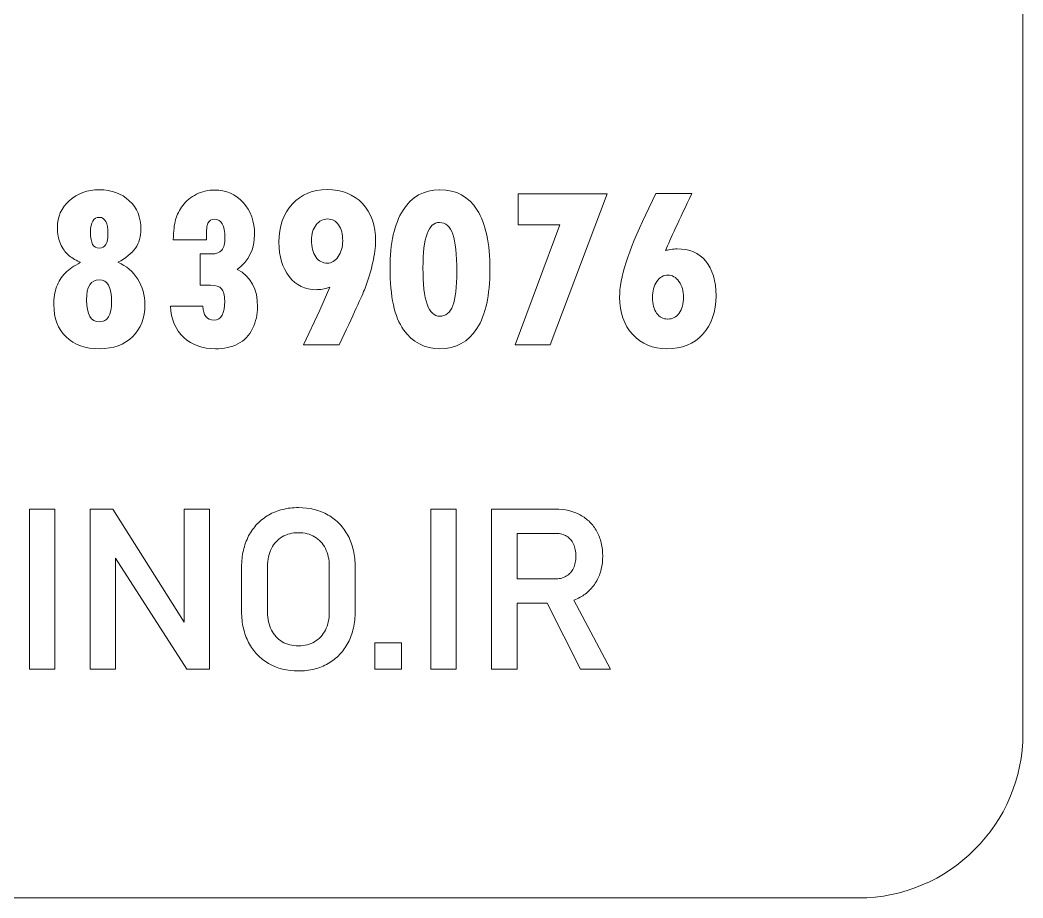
# Model space of a CAD drawing. Header units: millimetres. Extents: x -65 to 65, y -75 to 75.
# Drawn here: x 4.1 to 65, y -75 to -21.7 of the extents above; entities that cross this region are included whole.
import ezdxf

# ---------------------------------------------------------------- set-up
doc = ezdxf.new("R2010")
doc.units = ezdxf.units.MM
doc.header["$MEASUREMENT"] = 0
doc.layers.add('Layer 1', color=7, linetype='Continuous')

msp = doc.modelspace()

# ---------------------------------------------------------------- linework, layer by layer
at = {"layer": 'Layer 1', "color": 250, "lineweight": 18}
for points, knots in [([(-55, 75), (-55, 75), (55, 75), (55, 75), (60.5078, 75), (65, 70.5078), (65, 65), (65, 65), (65, -65), (65, -65), (65, -70.5078), (60.5078, -75), (55, -75), (55, -75), (-55, -75), (-55, -75), (-60.5078, -75), (-65, -70.5078), (-65, -65), (-65, -65), (-65, 65), (-65, 65), (-65, 70.5078), (-60.5078, 75), (-55, 75)], [0, 0, 0, 0, 0.125, 0.125, 0.125, 0.25, 0.25, 0.25, 0.375, 0.375, 0.375, 0.5, 0.5, 0.5, 0.625, 0.625, 0.625, 0.75, 0.75, 0.75, 0.875, 0.875, 0.875, 1, 1, 1, 1]), ([(10.0064, -36.3731), (10.5283, -36.5971), (10.9327, -36.9393), (11.2208, -37.3971), (11.507, -37.8561), (11.6504, -38.3742), (11.6504, -38.951), (11.6504, -39.7627), (11.4003, -40.412), (10.9001, -40.897), (10.4004, -41.3825), (9.7313, -41.6258), (8.893, -41.6258), (8.0354, -41.6258), (7.359, -41.3844), (6.8612, -40.9035), (6.3634, -40.4223), (6.1144, -39.7719), (6.1144, -38.951), (6.1144, -38.7451), (6.1288, -38.5515), (6.1557, -38.3707), (6.1837, -38.1895), (6.226, -38.0198), (6.2831, -37.862), (6.3401, -37.7037), (6.4131, -37.5544), (6.5, -37.4145), (6.5872, -37.2744), (6.6901, -37.1454), (6.8069, -37.0256), (6.9239, -36.9067), (7.0605, -36.7954), (7.2186, -36.693), (7.3769, -36.5895), (7.5404, -36.4882), (7.7106, -36.3864), (7.7106, -36.3864), (7.7106, -36.3731), (7.7106, -36.3731), (7.7106, -36.3731), (7.6968, -36.3731), (7.6968, -36.3731), (7.6968, -36.3644), (7.6919, -36.3598), (7.6824, -36.3598), (7.6824, -36.3503), (7.6781, -36.3465), (7.6685, -36.3465), (7.3943, -36.218), (7.1662, -36.0752), (6.9859, -35.9201), (6.8042, -35.7637), (6.6488, -35.5427), (6.5207, -35.2559), (6.3925, -34.9697), (6.3279, -34.6381), (6.3279, -34.2628), (6.3279, -33.6064), (6.5704, -33.0603), (7.0575, -32.6226), (7.5434, -32.1859), (8.1503, -31.9662), (8.8794, -31.9662), (9.6221, -31.9662), (10.2291, -32.1884), (10.7005, -32.6329), (11.1733, -33.0764), (11.4098, -33.6485), (11.4098, -34.3451), (11.4098, -34.8032), (11.2955, -35.1918), (11.0693, -35.5125), (10.8409, -35.8349), (10.4873, -36.1211), (10.0064, -36.3731)], [0, 0, 0, 0, 0.04, 0.04, 0.04, 0.08, 0.08, 0.08, 0.12, 0.12, 0.12, 0.16, 0.16, 0.16, 0.2, 0.2, 0.2, 0.24, 0.24, 0.24, 0.28, 0.28, 0.28, 0.32, 0.32, 0.32, 0.36, 0.36, 0.36, 0.4, 0.4, 0.4, 0.44, 0.44, 0.44, 0.48, 0.48, 0.48, 0.52, 0.52, 0.52, 0.56, 0.56, 0.56, 0.6, 0.6, 0.6, 0.64, 0.64, 0.64, 0.68, 0.68, 0.68, 0.72, 0.72, 0.72, 0.76, 0.76, 0.76, 0.8, 0.8, 0.8, 0.84, 0.84, 0.84, 0.88, 0.88, 0.88, 0.92, 0.92, 0.92, 0.96, 0.96, 0.96, 1, 1, 1, 1]), ([(15.3822, -35.0052), (15.3822, -35.0052), (13.3745, -35.0052), (13.3745, -35.0052), (13.3838, -34.4771), (13.4305, -34.0681), (13.5166, -33.7751), (13.6018, -33.4799), (13.7479, -33.1937), (13.9562, -32.9137), (14.165, -32.6348), (14.4391, -32.41), (14.7777, -32.2375), (15.1163, -32.0662), (15.4832, -31.9795), (15.8778, -31.9795), (16.5844, -31.9795), (17.1652, -32.2337), (17.6236, -32.7394), (18.0831, -33.2453), (18.312, -33.8889), (18.312, -34.6688), (18.312, -35.5752), (17.9614, -36.2886), (17.26, -36.8062), (18.085, -37.2326), (18.4975, -37.9921), (18.4975, -39.0889), (18.4975, -39.524), (18.3957, -39.9579), (18.1917, -40.3921), (17.9878, -40.825), (17.6902, -41.1381), (17.301, -41.3336), (16.9119, -41.5289), (16.4554, -41.6258), (15.9332, -41.6258), (15.1492, -41.6258), (14.5075, -41.395), (14.0078, -40.935), (13.5092, -40.4744), (13.2396, -39.8401), (13.2032, -39.0335), (13.2032, -39.0335), (15.1763, -39.0335), (15.1763, -39.0335), (15.1856, -39.5976), (15.4101, -39.8794), (15.8509, -39.8794), (16.2813, -39.8794), (16.4972, -39.4944), (16.4972, -38.7251), (16.4972, -38.3674), (16.4337, -38.1187), (16.3082, -37.9788), (16.1822, -37.8381), (15.9584, -37.7681), (15.6377, -37.7681), (15.6377, -37.7681), (15.0042, -37.7681), (15.0042, -37.7681), (15.0042, -37.7681), (15.0042, -35.8645), (15.0042, -35.8645), (15.0042, -35.8645), (15.6926, -35.8645), (15.6926, -35.8645), (15.9864, -35.8645), (16.196, -35.7876), (16.3212, -35.6336), (16.4478, -35.4802), (16.5102, -35.2293), (16.5102, -34.8806), (16.5102, -34.1295), (16.3, -33.7539), (15.8778, -33.7539), (15.6806, -33.7539), (15.5486, -33.8316), (15.4824, -33.9877), (15.4158, -34.1439), (15.3822, -34.4187), (15.3822, -34.8124), (15.3822, -34.8124), (15.3822, -35.0052), (15.3822, -35.0052)], [0, 0, 0, 0, 0.0357143, 0.0357143, 0.0357143, 0.0714286, 0.0714286, 0.0714286, 0.1071429, 0.1071429, 0.1071429, 0.1428571, 0.1428571, 0.1428571, 0.1785714, 0.1785714, 0.1785714, 0.2142857, 0.2142857, 0.2142857, 0.25, 0.25, 0.25, 0.2857143, 0.2857143, 0.2857143, 0.3214286, 0.3214286, 0.3214286, 0.3571429, 0.3571429, 0.3571429, 0.3928571, 0.3928571, 0.3928571, 0.4285714, 0.4285714, 0.4285714, 0.4642857, 0.4642857, 0.4642857, 0.5, 0.5, 0.5, 0.5357143, 0.5357143, 0.5357143, 0.5714286, 0.5714286, 0.5714286, 0.6071429, 0.6071429, 0.6071429, 0.6428571, 0.6428571, 0.6428571, 0.6785714, 0.6785714, 0.6785714, 0.7142857, 0.7142857, 0.7142857, 0.75, 0.75, 0.75, 0.7857143, 0.7857143, 0.7857143, 0.8214286, 0.8214286, 0.8214286, 0.8571429, 0.8571429, 0.8571429, 0.8928571, 0.8928571, 0.8928571, 0.9285714, 0.9285714, 0.9285714, 0.9642857, 0.9642857, 0.9642857, 1, 1, 1, 1]), ([(22.2857, -39.2739), (22.2857, -39.2739), (22.8769, -37.8927), (22.8769, -37.8927), (22.5614, -37.9886), (22.2857, -38.0364), (22.0517, -38.0364), (21.3782, -38.0364), (20.8345, -37.7719), (20.419, -37.2432), (20.0036, -36.7131), (19.7961, -36.016), (19.7961, -35.1489), (19.7961, -34.1908), (20.0655, -33.4185), (20.6053, -32.8325), (21.143, -32.2451), (21.8496, -31.9532), (22.7262, -31.9532), (23.6196, -31.9532), (24.3325, -32.2364), (24.8677, -32.8043), (25.4016, -33.3724), (25.6685, -34.1371), (25.6685, -35.0943), (25.6685, -35.4517), (25.6077, -35.897), (25.4858, -36.4277), (25.3644, -36.9594), (25.211, -37.4642), (25.0258, -37.9432), (24.8403, -38.4233), (24.3156, -39.5699), (23.454, -41.3844), (23.454, -41.3844), (21.2753, -41.3844), (21.2753, -41.3844), (21.2753, -41.3844), (22.2857, -39.2739), (22.2857, -39.2739)], [0, 0, 0, 0, 0.0769231, 0.0769231, 0.0769231, 0.1538462, 0.1538462, 0.1538462, 0.2307692, 0.2307692, 0.2307692, 0.3076923, 0.3076923, 0.3076923, 0.3846154, 0.3846154, 0.3846154, 0.4615385, 0.4615385, 0.4615385, 0.5384615, 0.5384615, 0.5384615, 0.6153846, 0.6153846, 0.6153846, 0.6923077, 0.6923077, 0.6923077, 0.7692308, 0.7692308, 0.7692308, 0.8461538, 0.8461538, 0.8461538, 0.9230769, 0.9230769, 0.9230769, 1, 1, 1, 1]), ([(29.5755, -31.9662), (30.5691, -31.9662), (31.3238, -32.3763), (31.8403, -33.1961), (32.356, -34.0173), (32.6129, -35.2252), (32.6129, -36.8206), (32.6129, -38.3742), (32.3511, -39.5631), (31.8264, -40.3881), (31.3007, -41.2139), (30.5509, -41.6258), (29.5755, -41.6258), (28.6481, -41.6258), (27.9122, -41.2397), (27.3644, -40.4676), (26.8156, -39.6953), (26.5424, -38.4472), (26.5424, -36.7237), (26.5424, -35.2111), (26.805, -34.0404), (27.3337, -33.2097), (27.8603, -32.3812), (28.5976, -31.9662), (29.5475, -31.9662), (29.5475, -31.9662), (29.5755, -31.9662), (29.5755, -31.9662)], [0, 0, 0, 0, 0.1111111, 0.1111111, 0.1111111, 0.2222222, 0.2222222, 0.2222222, 0.3333333, 0.3333333, 0.3333333, 0.4444444, 0.4444444, 0.4444444, 0.5555556, 0.5555556, 0.5555556, 0.6666667, 0.6666667, 0.6666667, 0.7777778, 0.7777778, 0.7777778, 0.8888889, 0.8888889, 0.8888889, 1, 1, 1, 1]), ([(34.3324, -32.2068), (34.3324, -32.2068), (39.7288, -32.2068), (39.7288, -32.2068), (39.7288, -32.2068), (36.2634, -41.3844), (36.2634, -41.3844), (36.2634, -41.3844), (34.1539, -41.3844), (34.1539, -41.3844), (34.1539, -41.3844), (36.869, -34.0909), (36.869, -34.0909), (36.869, -34.0909), (34.3324, -34.0909), (34.3324, -34.0909), (34.3324, -34.0909), (34.3324, -32.2068), (34.3324, -32.2068)], [0, 0, 0, 0, 0.1666667, 0.1666667, 0.1666667, 0.3333333, 0.3333333, 0.3333333, 0.5, 0.5, 0.5, 0.6666667, 0.6666667, 0.6666667, 0.8333333, 0.8333333, 0.8333333, 1, 1, 1, 1]), ([(42.698, -32.1933), (42.698, -32.1933), (44.8846, -32.1933), (44.8846, -32.1933), (44.1014, -33.8164), (43.57, -34.9678), (43.2905, -35.6507), (43.3492, -35.6458), (43.4483, -35.6279), (43.5863, -35.5953), (43.7421, -35.5685), (43.8749, -35.5541), (43.9846, -35.5541), (44.7263, -35.5541), (45.3063, -35.805), (45.7248, -36.3052), (46.1408, -36.804), (46.3497, -37.5028), (46.3497, -38.4014), (46.3497, -39.3863), (46.0792, -40.1716), (45.5385, -40.7531), (44.997, -41.3355), (44.2736, -41.6258), (43.366, -41.6258), (42.5128, -41.6258), (41.8217, -41.3366), (41.2902, -40.7558), (40.7572, -40.1765), (40.4913, -39.4194), (40.4913, -38.4847), (40.4913, -37.3333), (41.016, -35.6708), (42.0669, -33.4989), (42.0669, -33.4989), (42.698, -32.1933), (42.698, -32.1933)], [0, 0, 0, 0, 0.0833333, 0.0833333, 0.0833333, 0.1666667, 0.1666667, 0.1666667, 0.25, 0.25, 0.25, 0.3333333, 0.3333333, 0.3333333, 0.4166667, 0.4166667, 0.4166667, 0.5, 0.5, 0.5, 0.5833333, 0.5833333, 0.5833333, 0.6666667, 0.6666667, 0.6666667, 0.75, 0.75, 0.75, 0.8333333, 0.8333333, 0.8333333, 0.9166667, 0.9166667, 0.9166667, 1, 1, 1, 1]), ([(9.4022, -34.64), (9.4022, -33.976), (9.2281, -33.6426), (8.8794, -33.6426), (8.5207, -33.6426), (8.3423, -33.9399), (8.3423, -34.5311), (8.3423, -34.8879), (8.3852, -35.141), (8.4694, -35.2896), (8.5544, -35.4381), (8.6948, -35.5125), (8.893, -35.5125), (9.2316, -35.5125), (9.4022, -35.2225), (9.4022, -34.64)], [0, 0, 0, 0, 0.2, 0.2, 0.2, 0.4, 0.4, 0.4, 0.6, 0.6, 0.6, 0.8, 0.8, 0.8, 1, 1, 1, 1]), ([(23.6672, -35.0598), (23.6672, -34.6612), (23.5841, -34.3421), (23.4165, -34.1018), (23.2492, -33.8612), (23.0285, -33.7406), (22.7534, -33.7406), (22.4728, -33.7406), (22.2396, -33.8623), (22.0517, -34.1045), (21.8635, -34.3481), (21.7701, -34.6517), (21.7701, -35.0185), (21.7701, -35.4498), (21.8578, -35.7914), (22.0337, -36.0475), (22.2108, -36.3011), (22.4454, -36.4277), (22.7403, -36.4277), (22.9918, -36.4277), (23.2088, -36.2954), (23.3923, -36.029), (23.5756, -35.7637), (23.6672, -35.44), (23.6672, -35.0598)], [0, 0, 0, 0, 0.125, 0.125, 0.125, 0.25, 0.25, 0.25, 0.375, 0.375, 0.375, 0.5, 0.5, 0.5, 0.625, 0.625, 0.625, 0.75, 0.75, 0.75, 0.875, 0.875, 0.875, 1, 1, 1, 1]), ([(28.5433, -36.7093), (28.5433, -38.6713), (28.8819, -39.6522), (29.5611, -39.6522), (29.9279, -39.6522), (30.1916, -39.436), (30.3546, -39.0029), (30.5172, -38.5697), (30.599, -37.88), (30.599, -36.9374), (30.599, -35.897), (30.5172, -35.1391), (30.3546, -34.665), (30.1916, -34.1908), (29.9236, -33.9532), (29.5475, -33.9532), (28.8776, -33.9532), (28.5433, -34.8719), (28.5433, -36.7093)], [0, 0, 0, 0, 0.1666667, 0.1666667, 0.1666667, 0.3333333, 0.3333333, 0.3333333, 0.5, 0.5, 0.5, 0.6666667, 0.6666667, 0.6666667, 0.8333333, 0.8333333, 0.8333333, 1, 1, 1, 1]), ([(43.4214, -39.8235), (43.706, -39.8235), (43.936, -39.7013), (44.112, -39.4569), (44.2885, -39.2117), (44.3765, -38.8918), (44.3765, -38.4978), (44.3765, -38.1176), (44.2847, -37.7969), (44.1014, -37.5378), (43.9181, -37.2793), (43.6965, -37.1492), (43.4353, -37.1492), (43.1596, -37.1492), (42.9332, -37.2785), (42.7572, -37.5354), (42.5801, -37.7909), (42.4924, -38.1225), (42.4924, -38.5257), (42.4924, -38.9146), (42.5758, -39.228), (42.7431, -39.4667), (42.9106, -39.7051), (43.1314, -39.8235), (43.4073, -39.8235), (43.4073, -39.8235), (43.4214, -39.8235), (43.4214, -39.8235)], [0, 0, 0, 0, 0.1111111, 0.1111111, 0.1111111, 0.2222222, 0.2222222, 0.2222222, 0.3333333, 0.3333333, 0.3333333, 0.4444444, 0.4444444, 0.4444444, 0.5555556, 0.5555556, 0.5555556, 0.6666667, 0.6666667, 0.6666667, 0.7777778, 0.7777778, 0.7777778, 0.8888889, 0.8888889, 0.8888889, 1, 1, 1, 1]), ([(9.6221, -38.7796), (9.6221, -37.88), (9.3739, -37.4316), (8.8794, -37.4316), (8.361, -37.4316), (8.1017, -37.8436), (8.1017, -38.6697), (8.1017, -39.549), (8.3654, -39.9886), (8.893, -39.9886), (9.3788, -39.9886), (9.6221, -39.5853), (9.6221, -38.7796)], [0, 0, 0, 0, 0.25, 0.25, 0.25, 0.5, 0.5, 0.5, 0.75, 0.75, 0.75, 1, 1, 1, 1]), ([(6.0785, -61.1073), (6.0785, -61.1073), (4.6384, -61.1073), (4.6384, -61.1073), (4.6384, -61.1073), (4.6384, -51.3779), (4.6384, -51.3779), (4.6384, -51.3779), (6.182, -51.3779), (6.182, -51.3779), (6.182, -51.3779), (6.182, -61.1073), (6.182, -61.1073), (6.182, -61.1073), (6.0785, -61.1073), (6.0785, -61.1073)], [0, 0, 0, 0, 0.2, 0.2, 0.2, 0.4, 0.4, 0.4, 0.6, 0.6, 0.6, 0.8, 0.8, 0.8, 1, 1, 1, 1]), ([(8.4346, -51.3779), (8.4346, -51.3779), (9.7022, -51.3779), (9.7022, -51.3779), (9.7022, -51.3779), (14.0422, -58.2382), (14.0422, -58.2382), (14.0422, -58.2382), (14.0422, -51.3779), (14.0422, -51.3779), (14.0422, -51.3779), (15.5728, -51.3779), (15.5728, -51.3779), (15.5728, -51.3779), (15.5728, -61.1005), (15.5728, -61.1005), (15.5728, -61.1005), (14.1878, -61.1005), (14.1878, -61.1005), (14.1878, -61.1005), (9.8613, -54.3452), (9.8613, -54.3452), (9.8613, -54.3452), (9.8613, -61.1005), (9.8613, -61.1005), (9.8613, -61.1005), (8.3311, -61.1005), (8.3311, -61.1005), (8.3311, -61.1005), (8.3311, -51.3779), (8.3311, -51.3779), (8.3311, -51.3779), (8.4346, -51.3779), (8.4346, -51.3779)], [0, 0, 0, 0, 0.0909091, 0.0909091, 0.0909091, 0.1818182, 0.1818182, 0.1818182, 0.2727273, 0.2727273, 0.2727273, 0.3636364, 0.3636364, 0.3636364, 0.4545455, 0.4545455, 0.4545455, 0.5454545, 0.5454545, 0.5454545, 0.6363636, 0.6363636, 0.6363636, 0.7272727, 0.7272727, 0.7272727, 0.8181818, 0.8181818, 0.8181818, 0.9090909, 0.9090909, 0.9090909, 1, 1, 1, 1]), ([(20.977, -61.2056), (20.2954, -61.2056), (19.6923, -61.0554), (19.1687, -60.7559), (18.9078, -60.6057), (18.6753, -60.4243), (18.473, -60.2122), (18.2707, -60.0004), (18.0974, -59.7568), (17.9532, -59.4825), (17.8104, -59.2093), (17.7029, -58.9142), (17.632, -58.5994), (17.5611, -58.2844), (17.5253, -57.9485), (17.5253, -57.5928), (17.5253, -57.5928), (17.5253, -54.8945), (17.5253, -54.8945), (17.5253, -54.538), (17.5611, -54.2013), (17.632, -53.8862), (17.7029, -53.571), (17.8104, -53.2755), (17.9532, -53.0026), (18.0974, -52.7294), (18.271, -52.4855), (18.473, -52.2737), (18.6753, -52.0616), (18.9075, -51.8797), (19.1687, -51.7295), (19.4305, -51.5794), (19.7129, -51.4667), (20.0152, -51.3917), (20.3169, -51.317), (20.6376, -51.2796), (20.977, -51.2796), (21.6562, -51.2796), (22.2599, -51.4297), (22.7832, -51.7293), (23.0447, -51.88), (23.2777, -52.0619), (23.4805, -52.2743), (23.6823, -52.4861), (23.8561, -52.7291), (23.9989, -53.0026), (24.1418, -53.2755), (24.2493, -53.571), (24.3202, -53.8862), (24.3911, -54.2013), (24.4269, -54.538), (24.4269, -54.8945), (24.4269, -54.8945), (24.4269, -57.5928), (24.4269, -57.5928), (24.4269, -57.9485), (24.3911, -58.2844), (24.3202, -58.5994), (24.2493, -58.9142), (24.1418, -59.2091), (23.9989, -59.482), (23.8572, -59.756), (23.6831, -59.9998), (23.48, -60.2122), (23.2771, -60.4243), (23.0441, -60.6057), (22.7832, -60.7556), (22.5214, -60.9058), (22.2392, -61.0185), (21.9373, -61.0934), (21.6364, -61.1678), (21.3157, -61.2056), (20.977, -61.2056)], [0, 0, 0, 0, 0.0416667, 0.0416667, 0.0416667, 0.0833333, 0.0833333, 0.0833333, 0.125, 0.125, 0.125, 0.1666667, 0.1666667, 0.1666667, 0.2083333, 0.2083333, 0.2083333, 0.25, 0.25, 0.25, 0.2916667, 0.2916667, 0.2916667, 0.3333333, 0.3333333, 0.3333333, 0.375, 0.375, 0.375, 0.4166667, 0.4166667, 0.4166667, 0.4583333, 0.4583333, 0.4583333, 0.5, 0.5, 0.5, 0.5416667, 0.5416667, 0.5416667, 0.5833333, 0.5833333, 0.5833333, 0.625, 0.625, 0.625, 0.6666667, 0.6666667, 0.6666667, 0.7083333, 0.7083333, 0.7083333, 0.75, 0.75, 0.75, 0.7916667, 0.7916667, 0.7916667, 0.8333333, 0.8333333, 0.8333333, 0.875, 0.875, 0.875, 0.9166667, 0.9166667, 0.9166667, 0.9583333, 0.9583333, 0.9583333, 1, 1, 1, 1]), ([(30.4639, -61.1073), (30.4639, -61.1073), (29.0239, -61.1073), (29.0239, -61.1073), (29.0239, -61.1073), (29.0239, -51.3779), (29.0239, -51.3779), (29.0239, -51.3779), (30.5674, -51.3779), (30.5674, -51.3779), (30.5674, -51.3779), (30.5674, -61.1073), (30.5674, -61.1073), (30.5674, -61.1073), (30.4639, -61.1073), (30.4639, -61.1073)], [0, 0, 0, 0, 0.2, 0.2, 0.2, 0.4, 0.4, 0.4, 0.6, 0.6, 0.6, 0.8, 0.8, 0.8, 1, 1, 1, 1]), ([(33.2998, -51.3711), (33.2998, -51.3711), (36.5998, -51.3711), (36.5998, -51.3711), (37.1666, -51.3711), (37.666, -51.4897), (38.0999, -51.7263), (38.3161, -51.8428), (38.5094, -51.9862), (38.6789, -52.1553), (38.8464, -52.3223), (38.9903, -52.5151), (39.1087, -52.7321), (39.2285, -52.9483), (39.3184, -53.1818), (39.3776, -53.4303), (39.4368, -53.679), (39.4664, -53.9449), (39.4664, -54.2262), (39.4664, -54.5062), (39.436, -54.771), (39.3762, -55.02), (39.3162, -55.2698), (39.2258, -55.5037), (39.1068, -55.7201), (38.986, -55.9365), (38.8407, -56.1288), (38.6718, -56.2966), (38.5029, -56.4644), (38.3096, -56.6081), (38.0937, -56.7265), (37.972, -56.7925), (37.8457, -56.849), (37.7146, -56.8962), (37.7146, -56.8962), (39.934, -61.1073), (39.934, -61.1073), (39.934, -61.1073), (38.1146, -61.1073), (38.1146, -61.1073), (38.1146, -61.1073), (36.0822, -57.0792), (36.0822, -57.0792), (36.0822, -57.0792), (34.2601, -57.0792), (34.2601, -57.0792), (34.2601, -57.0792), (34.2601, -61.1073), (34.2601, -61.1073), (34.2601, -61.1073), (32.7165, -61.1073), (32.7165, -61.1073), (32.7165, -61.1073), (32.7165, -51.3711), (32.7165, -51.3711), (32.7165, -51.3711), (33.2998, -51.3711), (33.2998, -51.3711)], [0, 0, 0, 0, 0.0526316, 0.0526316, 0.0526316, 0.1052632, 0.1052632, 0.1052632, 0.1578947, 0.1578947, 0.1578947, 0.2105263, 0.2105263, 0.2105263, 0.2631579, 0.2631579, 0.2631579, 0.3157895, 0.3157895, 0.3157895, 0.3684211, 0.3684211, 0.3684211, 0.4210526, 0.4210526, 0.4210526, 0.4736842, 0.4736842, 0.4736842, 0.5263158, 0.5263158, 0.5263158, 0.5789474, 0.5789474, 0.5789474, 0.6315789, 0.6315789, 0.6315789, 0.6842105, 0.6842105, 0.6842105, 0.7368421, 0.7368421, 0.7368421, 0.7894737, 0.7894737, 0.7894737, 0.8421053, 0.8421053, 0.8421053, 0.8947368, 0.8947368, 0.8947368, 0.9473684, 0.9473684, 0.9473684, 1, 1, 1, 1]), ([(20.977, -59.6821), (21.1641, -59.6821), (21.3407, -59.6612), (21.5047, -59.6194), (21.6682, -59.5778), (21.821, -59.5148), (21.9614, -59.4309), (22.1027, -59.3481), (22.2276, -59.2471), (22.3359, -59.1295), (22.4451, -59.0111), (22.5388, -58.8748), (22.6154, -58.7222), (22.6938, -58.5668), (22.7528, -58.399), (22.7913, -58.2198), (22.8302, -58.0395), (22.8497, -57.845), (22.8497, -57.6373), (22.8497, -57.6373), (22.8497, -54.8476), (22.8497, -54.8476), (22.8497, -54.6401), (22.8302, -54.4451), (22.7908, -54.2637), (22.752, -54.0853), (22.6933, -53.9188), (22.6154, -53.7659), (22.5377, -53.6106), (22.4443, -53.4738), (22.3359, -53.3559), (22.2273, -53.238), (22.1027, -53.137), (21.9623, -53.0545), (21.8208, -52.9711), (21.6673, -52.9078), (21.5041, -52.866), (21.3398, -52.8245), (21.1639, -52.803), (20.977, -52.803), (20.7894, -52.803), (20.6129, -52.8245), (20.4486, -52.8663), (20.2848, -52.9078), (20.1314, -52.9711), (19.9902, -53.0545), (19.8498, -53.1373), (19.7246, -53.238), (19.6163, -53.3559), (19.5071, -53.4746), (19.4137, -53.6114), (19.3368, -53.7651), (19.2589, -53.9188), (19.2002, -54.0853), (19.1614, -54.2637), (19.122, -54.4451), (19.1025, -54.6401), (19.1025, -54.8476), (19.1025, -54.8476), (19.1025, -57.6373), (19.1025, -57.6373), (19.1025, -57.845), (19.122, -58.0395), (19.1609, -58.2198), (19.1997, -58.3998), (19.2586, -58.5674), (19.3368, -58.7219), (19.414, -58.8751), (19.5074, -59.0114), (19.6163, -59.1295), (19.7246, -59.2471), (19.8498, -59.3478), (19.9902, -59.4307), (20.1314, -59.5148), (20.284, -59.5778), (20.4478, -59.6194), (20.6121, -59.6612), (20.7891, -59.6821), (20.977, -59.6821)], [0, 0, 0, 0, 0.0384615, 0.0384615, 0.0384615, 0.0769231, 0.0769231, 0.0769231, 0.1153846, 0.1153846, 0.1153846, 0.1538462, 0.1538462, 0.1538462, 0.1923077, 0.1923077, 0.1923077, 0.2307692, 0.2307692, 0.2307692, 0.2692308, 0.2692308, 0.2692308, 0.3076923, 0.3076923, 0.3076923, 0.3461538, 0.3461538, 0.3461538, 0.3846154, 0.3846154, 0.3846154, 0.4230769, 0.4230769, 0.4230769, 0.4615385, 0.4615385, 0.4615385, 0.5, 0.5, 0.5, 0.5384615, 0.5384615, 0.5384615, 0.5769231, 0.5769231, 0.5769231, 0.6153846, 0.6153846, 0.6153846, 0.6538462, 0.6538462, 0.6538462, 0.6923077, 0.6923077, 0.6923077, 0.7307692, 0.7307692, 0.7307692, 0.7692308, 0.7692308, 0.7692308, 0.8076923, 0.8076923, 0.8076923, 0.8461538, 0.8461538, 0.8461538, 0.8846154, 0.8846154, 0.8846154, 0.9230769, 0.9230769, 0.9230769, 0.9615385, 0.9615385, 0.9615385, 1, 1, 1, 1]), ([(34.2601, -55.6025), (34.2601, -55.6025), (36.6514, -55.6025), (36.6514, -55.6025), (36.7687, -55.6025), (36.8798, -55.5884), (36.9838, -55.5601), (37.0875, -55.5322), (37.1842, -55.4903), (37.2719, -55.4355), (37.3615, -55.379), (37.4416, -55.3117), (37.5104, -55.2332), (37.5796, -55.1542), (37.6399, -55.0621), (37.689, -54.9578), (37.7382, -54.8527), (37.7757, -54.7392), (37.8001, -54.6186), (37.8248, -54.4975), (37.8376, -54.3664), (37.8376, -54.2262), (37.8376, -54.0861), (37.8248, -53.9547), (37.8004, -53.8338), (37.7757, -53.713), (37.7382, -53.5992), (37.689, -53.4947), (37.6399, -53.3904), (37.5796, -53.2981), (37.5106, -53.2188), (37.4416, -53.1395), (37.3624, -53.0718), (37.2746, -53.0175), (37.1875, -52.9619), (37.0919, -52.92), (36.9895, -52.8923), (36.8847, -52.8641), (36.7712, -52.85), (36.6514, -52.85), (36.6514, -52.85), (34.2601, -52.85), (34.2601, -52.85), (34.2601, -52.85), (34.2601, -55.6025), (34.2601, -55.6025)], [0, 0, 0, 0, 0.0666667, 0.0666667, 0.0666667, 0.1333333, 0.1333333, 0.1333333, 0.2, 0.2, 0.2, 0.2666667, 0.2666667, 0.2666667, 0.3333333, 0.3333333, 0.3333333, 0.4, 0.4, 0.4, 0.4666667, 0.4666667, 0.4666667, 0.5333333, 0.5333333, 0.5333333, 0.6, 0.6, 0.6, 0.6666667, 0.6666667, 0.6666667, 0.7333333, 0.7333333, 0.7333333, 0.8, 0.8, 0.8, 0.8666667, 0.8666667, 0.8666667, 0.9333333, 0.9333333, 0.9333333, 1, 1, 1, 1]), ([(25.7296, -59.4988), (25.7296, -59.4988), (27.2346, -59.4988), (27.2346, -59.4988), (27.2346, -59.4988), (27.2346, -61.1073), (27.2346, -61.1073), (27.2346, -61.1073), (25.6261, -61.1073), (25.6261, -61.1073), (25.6261, -61.1073), (25.6261, -59.4988), (25.6261, -59.4988), (25.6261, -59.4988), (25.7296, -59.4988), (25.7296, -59.4988)], [0, 0, 0, 0, 0.2, 0.2, 0.2, 0.4, 0.4, 0.4, 0.6, 0.6, 0.6, 0.8, 0.8, 0.8, 1, 1, 1, 1])]:
    msp.add_open_spline(points, degree=3, knots=knots, dxfattribs=at)

doc.saveas('drawing.dxf')
